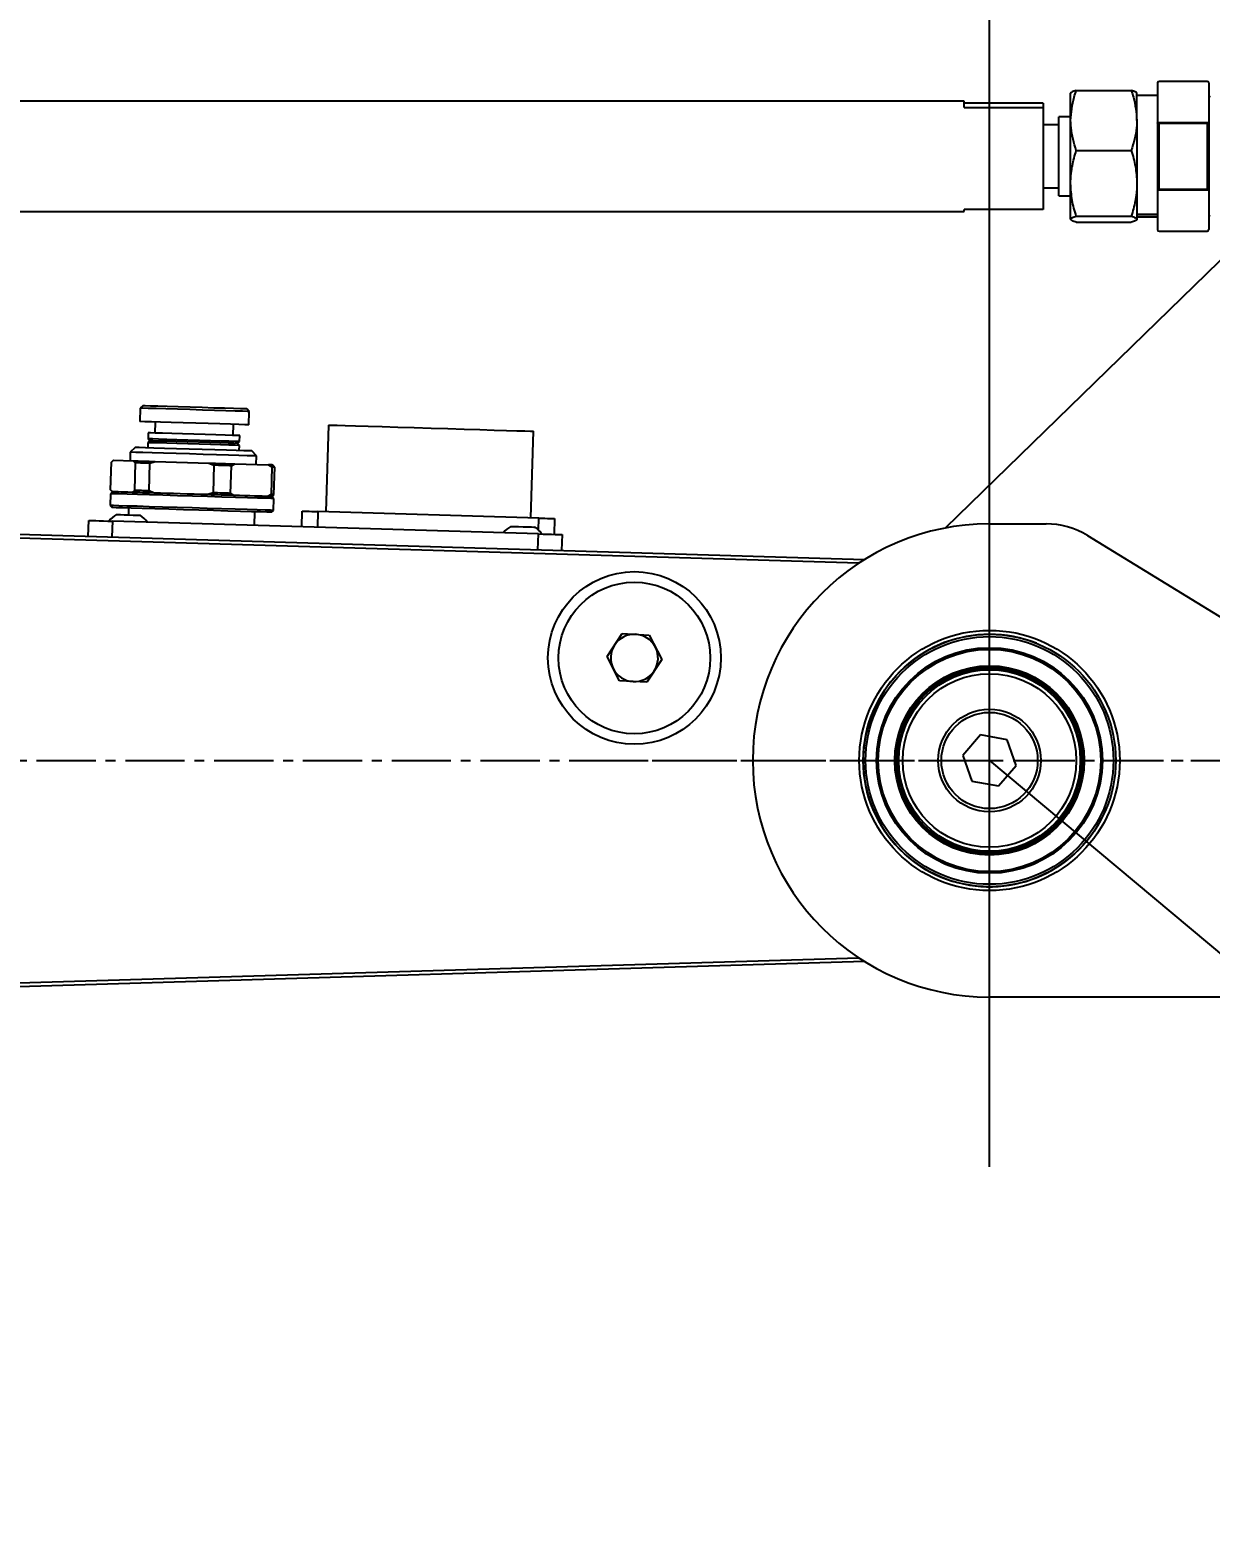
# Model space of a CAD drawing. Header units: millimetres. Extents: x 415 to 2018, y 500 to 823.
# Drawn here: x 1706.35 to 1721.31, y 769.75 to 788.56 of the extents above; entities that cross this region are included whole.
import ezdxf

# ---------------------------------------------------------------- set-up
doc = ezdxf.new("R2010")
doc.units = ezdxf.units.MM
doc.header["$PDSIZE"] = -1
doc.linetypes.add('CENTER2', pattern=[1.125, 0.75, -0.125, 0.125, -0.125])
doc.layers.get('Defpoints').update_dxf_attribs({"lineweight": 18})
doc.dimstyles.new('ISO-25', dxfattribs={"dimtxt": 2.5, "dimasz": 2.5, "dimexe": 1.25, "dimexo": 0.625, "dimtad": 1, "dimtoh": 1, "dimlfac": 10, "dimtxsty": 'Standard', "dimcen": 2.5, "dimadec": 0, "dimazin": 0, "dimtfac": 1, "dimtmove": 0, "dimatfit": 3, "dimfxl": 1, "dimarcsym": 0})

# ---------------------------------------------------------------- blocks, each defined once
blk = doc.blocks.new('*U26')
at = {"color": 0, "linetype": 'CENTER2'}
blk.add_line((0.8, 0), (53.811, 0), dxfattribs=at)
blk = doc.blocks.new('*U27')
at = {"color": 0, "linetype": 'CENTER2'}
for p, q in [((0, 0.33), (0, 5.15)), ((-5.15, 0), (-0.33, 0)), ((0.33, 0), (5.15, 0)), ((0, -5.15), (0, -0.33))]:
    blk.add_line(p, q, dxfattribs=at)
at = {"color": 0, "linetype": 'Continuous'}
for p, q in [((-0.165, 0), (0.165, 0)), ((0, -0.165), (0, 0.165))]:
    blk.add_line(p, q, dxfattribs=at)
blk = doc.blocks.new('*D84')
at = {"color": 0, "lineweight": -2}
for p, q in [((1668.514, 787.42), (1668.514, 804.955)), ((1718.514, 785.07), (1718.514, 804.955)), ((1671.014, 803.705), (1716.014, 803.705))]:
    blk.add_line(p, q, dxfattribs=at)
at = {"color": 0}
for points in [[(1671.014, 804.122), (1671.014, 803.288), (1668.514, 803.705)], [(1716.014, 804.122), (1716.014, 803.288), (1718.514, 803.705)]]:
    blk.add_solid(points, dxfattribs=at)
at = {"layer": 'Defpoints', "color": 0}
for p in [(1718.514, 803.705), (1668.514, 786.795), (1718.514, 784.445)]:
    blk.add_point(p, dxfattribs=at)
at = {"color": 0, "insert": (1693.227, 805.58), "char_height": 2.5, "attachment_point": 5}
blk.add_mtext('500', dxfattribs=at)
blk = doc.blocks.new('*D86')
at = {"color": 0, "lineweight": -2}
for p, q in [((1718.514, 774.77), (1718.514, 804.955)), ((1726.514, 770.74), (1726.514, 804.955)), ((1724.014, 803.705), (1721.014, 803.705))]:
    blk.add_line(p, q, dxfattribs=at)
at = {"color": 0}
for points in [[(1721.014, 804.122), (1721.014, 803.288), (1718.514, 803.705)], [(1724.014, 804.122), (1724.014, 803.288), (1726.514, 803.705)]]:
    blk.add_solid(points, dxfattribs=at)
at = {"layer": 'Defpoints', "color": 0}
for p in [(1718.514, 803.705), (1718.514, 774.145), (1726.514, 770.115)]:
    blk.add_point(p, dxfattribs=at)
at = {"color": 0, "insert": (1721.334, 805.58), "char_height": 2.5, "attachment_point": 5}
blk.add_mtext('80', dxfattribs=at)
blk = doc.blocks.new('*D91')
at = {"color": 0, "lineweight": -2}
for p, q in [((1692.477, 795.63), (1732.385, 814.239)), ((1722.95, 779.295), (1740.132, 779.295))]:
    blk.add_line(p, q, dxfattribs=at)
blk.add_arc((1657.447, 779.295), 81.435, 1.75901, 23.24099, dxfattribs=at)
at = {"color": 0}
for points in [[(1731.894, 811.259), (1732.654, 811.599), (1731.252, 813.711)], [(1739.261, 781.801), (1738.427, 781.788), (1738.882, 779.295)]]:
    blk.add_solid(points, dxfattribs=at)
at = {"layer": 'Defpoints', "color": 0}
for p in [(1691.911, 795.365), (1738.022, 791.097), (1669.314, 779.295), (1722.325, 779.295), (1646.595, 774.235)]:
    blk.add_point(p, dxfattribs=at)
at = {"color": 0, "insert": (1738.782, 797.326), "char_height": 2.5, "attachment_point": 5, "rotation": 282.5}
blk.add_mtext('25°', dxfattribs=at)
blk = doc.blocks.new('*D92')
at = {"color": 0, "lineweight": -2}
blk.add_arc((1668.514, 729.295), 22.845, 19.2733, 83.7267, dxfattribs=at)
at = {"color": 0}
for points in [[(1670.988, 751.587), (1671.033, 752.419), (1668.514, 752.139)], [(1690.479, 736.951), (1689.678, 736.719), (1690.773, 734.434)]]:
    blk.add_solid(points, dxfattribs=at)
at = {"layer": 'Defpoints', "color": 0}
for p in [(1668.514, 778.495), (1686.351, 743.568), (1717.233, 740.542), (1668.514, 732.279), (1668.514, 729.295)]:
    blk.add_point(p, dxfattribs=at)
at = {"color": 0, "insert": (1683.902, 748.641), "char_height": 2.5, "attachment_point": 5, "rotation": 321.5}
blk.add_mtext('77°', dxfattribs=at)
blk = doc.blocks.new('*D124')
at = {"color": 1, "lineweight": -3}
blk.add_arc((1685.492, 779.295), 10.058, 265.5225, 10.7222, dxfattribs=at)
at = {"color": 1}
for points in [[(1695.771, 781.294), (1694.978, 781.038), (1694.608, 783.546)], [(1684.791, 769.675), (1684.623, 768.859), (1682.258, 769.771)]]:
    blk.add_solid(points, dxfattribs=at)
at = {"layer": 'Defpoints', "color": 0}
for p in [(1730.807, 800.426), (1685.492, 779.295), (1685.492, 779.295), (1689.21, 769.949), (1668.514, 729.295)]:
    blk.add_point(p, dxfattribs=at)
at = {"color": 1, "insert": (1691.585, 773.832), "char_height": 2.5, "attachment_point": 5, "rotation": 48.1224}
blk.add_mtext('134%%d', dxfattribs=at)
blk = doc.blocks.new('*D127')
at = {"color": 1, "lineweight": -3}
blk.add_arc((1668.514, 729.295), 31.752, 4.5124, 66.7323, dxfattribs=at)
at = {"color": 1}
for points in [[(1681.206, 758.853), (1680.907, 758.075), (1678.723, 759.36)], [(1699.751, 731.776), (1700.584, 731.809), (1700.266, 729.295)]]:
    blk.add_solid(points, dxfattribs=at)
at = {"layer": 'Defpoints', "color": 0}
for p in [(1685.492, 779.295), (1698.833, 738.724), (1668.514, 729.295), (1668.514, 729.295), (1747.729, 729.295)]:
    blk.add_point(p, dxfattribs=at)
at = {"color": 1, "insert": (1695.848, 748.88), "char_height": 2.5, "attachment_point": 5, "rotation": 305.6224}
blk.add_mtext('71%%d', dxfattribs=at)

msp = doc.modelspace()

# ---------------------------------------------------------------- linework, layer by layer
at = {"color": 161, "linetype": 'Continuous', "lineweight": 25, "true_color": 0x67adff}
for p, q in [((1717.9569, 782.2426), (1723.895, 788.0295)), ((1719.6134, 787.7893), (1720.3105, 787.7893)), ((1721.2719, 787.9052), (1720.6619, 787.9052)), ((1718.1919, 787.6552), (1681.6919, 787.6552)), ((1718.1919, 787.5731), (1718.1919, 787.6552)), ((1719.1919, 787.6297), (1718.1919, 787.6297)), ((1719.1919, 787.6297), (1719.1919, 787.5731)), ((1719.5419, 787.4089), (1719.5419, 787.7542)), ((1720.3819, 787.4089), (1720.3819, 787.7542)), ((1720.6419, 787.7238), (1720.3819, 787.7238)), ((1718.1919, 787.5731), (1719.1919, 787.5731)), ((1719.1919, 787.5731), (1719.1919, 786.2808)), ((1719.5419, 787.4552), (1719.3919, 787.4552)), ((1719.3919, 786.4552), (1719.3919, 787.4552)), ((1719.5419, 786.6114), (1719.5419, 787.4089)), ((1720.3819, 787.4089), (1720.3819, 786.6114)), ((1719.3919, 787.3552), (1719.1919, 787.3552)), ((1720.6619, 787.3748), (1720.6419, 787.3748)), ((1720.6419, 787.3748), (1720.6419, 786.5357)), ((1720.6619, 787.3838), (1720.6619, 787.3794)), ((1720.6619, 787.3838), (1721.2719, 787.3838)), ((1720.6619, 787.3794), (1720.6619, 787.3748)), ((1720.6619, 786.5357), (1720.6619, 787.3748)), ((1720.6619, 787.3748), (1721.2719, 787.3748)), ((1721.2719, 787.3838), (1721.2719, 787.3794)), ((1721.2719, 787.3794), (1721.2719, 787.3748)), ((1721.2919, 787.3748), (1721.2719, 787.3748)), ((1721.2719, 787.3748), (1721.2719, 786.5357)), ((1721.2919, 787.3748), (1721.2919, 786.5357)), ((1719.6134, 787.0284), (1720.3105, 787.0284)), ((1719.1919, 786.5552), (1719.3919, 786.5552)), ((1719.5419, 786.1578), (1719.5419, 786.6114)), ((1720.3819, 786.6114), (1720.3819, 786.1578)), ((1720.6419, 786.5357), (1720.6619, 786.5357)), ((1720.6619, 786.5357), (1720.6619, 786.5311)), ((1721.2719, 786.5357), (1720.6619, 786.5357)), ((1720.6619, 786.5311), (1720.6619, 786.5267)), ((1721.2719, 786.5267), (1720.6619, 786.5267)), ((1721.2719, 786.5357), (1721.2919, 786.5357)), ((1721.2719, 786.5357), (1721.2719, 786.5311)), ((1721.2719, 786.5311), (1721.2719, 786.5267)), ((1719.1919, 786.2808), (1718.1919, 786.2808)), ((1718.1919, 786.2552), (1718.1919, 786.2808)), ((1719.3919, 786.4552), (1719.5419, 786.4552)), ((1681.6919, 786.2552), (1718.1919, 786.2552)), ((1719.6134, 786.1943), (1720.3105, 786.1943)), ((1719.6134, 786.1212), (1720.3105, 786.1212)), ((1720.3819, 786.2198), (1720.6419, 786.2198)), ((1720.3819, 786.1927), (1720.6419, 786.1927)), ((1720.3819, 786.1867), (1720.6419, 786.1867)), ((1720.6619, 786.0052), (1721.2719, 786.0052)), ((1707.7531, 783.7615), (1707.748, 783.5916)), ((1707.7839, 783.7906), (1707.7531, 783.7615)), ((1709.1324, 783.7202), (1709.1034, 783.7511)), ((1709.1273, 783.5503), (1709.1324, 783.7202)), ((1707.9429, 783.5858), (1707.9387, 783.4458)), ((1708.9282, 783.4162), (1708.9324, 783.5561)), ((1710.1377, 783.5477), (1710.1048, 782.4482)), ((1712.7036, 782.3703), (1712.7366, 783.4698)), ((1668.7537, 783.2876), (1716.9314, 781.8434)), ((1707.6894, 783.2632), (1707.6263, 783.2037)), ((1707.85, 783.3244), (1707.848, 783.2585)), ((1707.8747, 783.3477), (1707.85, 783.3244)), ((1707.8537, 783.4484), (1707.8514, 783.3724)), ((1707.8514, 783.3724), (1707.8747, 783.3477)), ((1708.9862, 783.3144), (1709.0109, 783.3377)), ((1709.0095, 783.2897), (1708.9862, 783.3144)), ((1709.0075, 783.2237), (1709.0095, 783.2897)), ((1709.0109, 783.3377), (1709.0132, 783.4136)), ((1716.8569, 781.7956), (1669.2737, 783.222)), ((1707.3775, 782.7273), (1707.388, 783.0772)), ((1707.388, 783.0772), (1707.4135, 783.1014)), ((1707.4131, 783.1014), (1707.4022, 783.0911)), ((1707.4131, 783.1014), (1707.4135, 783.1014)), ((1707.4135, 783.1014), (1707.6641, 783.0939)), ((1707.6263, 783.2037), (1707.623, 783.0951)), ((1707.6641, 783.0939), (1707.6881, 783.0682)), ((1707.8746, 783.0626), (1707.9423, 783.0856)), ((1707.9423, 783.0856), (1708.6203, 783.0652)), ((1709.2256, 783.1558), (1709.1661, 783.219)), ((1709.2223, 783.0472), (1709.2256, 783.1558)), ((1707.6881, 783.0682), (1707.6776, 782.7183)), ((1707.8641, 782.7127), (1707.8746, 783.0626)), ((1708.6203, 783.0652), (1708.6866, 783.0382)), ((1708.6866, 783.0382), (1708.6761, 782.6884)), ((1708.898, 782.6817), (1708.9085, 783.0316)), ((1708.9085, 783.0316), (1708.9515, 783.0553)), ((1708.9515, 783.0553), (1709.3789, 783.0425)), ((1709.3789, 783.0425), (1709.4204, 783.0162)), ((1709.4204, 783.0162), (1709.4099, 782.6664)), ((1709.4425, 783.03), (1709.4322, 783.0409)), ((1709.4559, 783.0152), (1709.4423, 783.0297)), ((1709.4454, 782.6653), (1709.4559, 783.0152)), ((1707.4011, 782.7016), (1707.3754, 782.6774)), ((1707.4015, 782.7016), (1707.3775, 782.7273)), ((1707.3909, 782.7125), (1707.4011, 782.7016)), ((1707.4015, 782.7016), (1707.4011, 782.7016)), ((1707.6776, 782.7183), (1707.6521, 782.6941)), ((1707.9304, 782.6857), (1707.8641, 782.7127)), ((1707.3754, 782.6774), (1707.3709, 782.5274)), ((1707.3709, 782.5274), (1707.3951, 782.5017)), ((1708.6761, 782.6884), (1708.6083, 782.6654)), ((1708.9395, 782.6555), (1708.898, 782.6817)), ((1709.4099, 782.6664), (1709.3669, 782.6427)), ((1709.4202, 782.6411), (1709.3669, 782.6427)), ((1709.4202, 782.6411), (1709.4312, 782.6514)), ((1709.4445, 782.6153), (1709.4202, 782.6411)), ((1709.431, 782.6516), (1709.4454, 782.6653)), ((1709.44, 782.4654), (1709.4445, 782.6153)), ((1707.0941, 782.1383), (1707.1001, 782.3382)), ((1707.4, 782.3292), (1707.394, 782.1293)), ((1712.7976, 782.1674), (1707.4, 782.3292)), ((1707.6051, 782.4954), (1707.6024, 782.4085)), ((1709.1992, 782.2753), (1709.2043, 782.4475)), ((1709.4142, 782.4412), (1709.44, 782.4654)), ((1709.7989, 782.2573), (1709.8049, 782.4572)), ((1710.0048, 782.4512), (1709.9988, 782.2513)), ((1712.8035, 782.3673), (1710.0048, 782.4512)), ((1712.799, 782.2163), (1712.8035, 782.3673)), ((1713.0035, 782.3613), (1712.9975, 782.1614)), ((1712.7916, 781.9675), (1712.7976, 782.1674)), ((1713.0974, 782.1584), (1713.0914, 781.9585)), ((1718.514, 782.2948), (1719.2314, 782.2948)), ((1719.7549, 782.1469), (1722.2992, 780.5839)), ((1713.6682, 780.6136), (1713.8574, 780.9038)), ((1713.8574, 780.9038), (1714.2033, 780.8849)), ((1714.2033, 780.8849), (1714.3599, 780.576)), ((1713.8248, 780.3047), (1713.6682, 780.6136)), ((1714.3599, 780.576), (1714.1707, 780.2858)), ((1714.1707, 780.2858), (1713.8248, 780.3047)), ((1718.3992, 779.618), (1718.1767, 779.357)), ((1718.7365, 779.5558), (1718.3992, 779.618)), ((1718.8514, 779.2326), (1718.7365, 779.5558)), ((1718.1767, 779.357), (1718.2916, 779.0338)), ((1718.6289, 778.9716), (1718.8514, 779.2326)), ((1718.2916, 779.0338), (1718.6289, 778.9716)), ((1672.6674, 775.4693), (1716.8569, 776.794)), ((1716.9314, 776.7462), (1672.6694, 775.4194)), ((1729.0141, 776.2948), (1718.514, 776.2948))]:
    msp.add_line(p, q, dxfattribs=at)
msp.add_line((1718.514, 779.2948), (1726.5141, 772.5948))
at = {"color": 161, "linetype": 'Continuous', "lineweight": 25, "true_color": 0x67adff, "flags": 128}
for points in [[(1720.6419, 787.3748), (1720.6423, 787.3765), (1720.6434, 787.3782), (1720.6453, 787.3798), (1720.6478, 787.3811), (1720.6508, 787.3823), (1720.6543, 787.3831), (1720.658, 787.3836), (1720.6619, 787.3838)], [(1721.2719, 787.3838), (1721.2758, 787.3836), (1721.2796, 787.3831), (1721.283, 787.3823), (1721.2861, 787.3811), (1721.2886, 787.3798), (1721.2904, 787.3782), (1721.2915, 787.3765), (1721.2919, 787.3748)], [(1720.6619, 786.5267), (1720.658, 786.5269), (1720.6543, 786.5274), (1720.6508, 786.5282), (1720.6478, 786.5293), (1720.6453, 786.5307), (1720.6434, 786.5323), (1720.6423, 786.534), (1720.6419, 786.5357)], [(1721.2919, 786.5357), (1721.2915, 786.534), (1721.2904, 786.5323), (1721.2886, 786.5307), (1721.2861, 786.5293), (1721.283, 786.5282), (1721.2796, 786.5274), (1721.2758, 786.5269), (1721.2719, 786.5267)], [(1708.6948, 783.7333), (1708.54, 783.7379), (1708.3799, 783.7427), (1708.2232, 783.7474), (1708.0783, 783.7518), (1707.9531, 783.7555), (1707.8543, 783.7585), (1707.7872, 783.7605), (1707.7554, 783.7615), (1707.7531, 783.7615)], [(1708.6848, 783.7636), (1708.5367, 783.7681), (1708.3835, 783.7727), (1708.2336, 783.7771), (1708.0951, 783.7813), (1707.9753, 783.7849), (1707.8808, 783.7877), (1707.8166, 783.7896), (1707.7862, 783.7906), (1707.7839, 783.7906)], [(1709.1034, 783.7511), (1709.103, 783.7511), (1709.0802, 783.7518), (1709.0231, 783.7535), (1708.9347, 783.7561), (1708.8199, 783.7596), (1708.6848, 783.7636)], [(1709.1324, 783.7202), (1709.1321, 783.7202), (1709.1082, 783.7209), (1709.0485, 783.7227), (1708.9561, 783.7255), (1708.8361, 783.7291), (1708.6948, 783.7333)], [(1709.1273, 783.5503), (1709.1197, 783.5505), (1709.0776, 783.5518), (1709.001, 783.5541), (1708.8941, 783.5573), (1708.7626, 783.5612), (1708.6135, 783.5657), (1708.455, 783.5704), (1708.2955, 783.5752), (1708.1437, 783.5798), (1708.0077, 783.5838), (1707.895, 783.5872), (1707.8114, 783.5897), (1707.7617, 783.5912), (1707.748, 783.5916)], [(1710.1377, 783.5477), (1710.1422, 783.5476), (1710.1775, 783.5465), (1710.2472, 783.5444), (1710.3493, 783.5414), (1710.4811, 783.5374), (1710.639, 783.5327), (1710.8187, 783.5273), (1711.0152, 783.5214), (1711.2233, 783.5152), (1711.4371, 783.5087)], [(1711.4371, 783.5087), (1711.651, 783.5023), (1711.8591, 783.4961), (1712.0556, 783.4902), (1712.2353, 783.4848), (1712.3932, 783.4801), (1712.525, 783.4761), (1712.6271, 783.4731), (1712.6968, 783.471), (1712.7321, 783.4699), (1712.7366, 783.4698)], [(1708.6976, 783.233), (1708.5379, 783.2378), (1708.3727, 783.2427), (1708.2103, 783.2476), (1708.0587, 783.2521), (1707.9257, 783.2561), (1707.8178, 783.2594), (1707.7405, 783.2617), (1707.6977, 783.263), (1707.6894, 783.2632)], [(1708.6416, 783.3007), (1708.5008, 783.3049), (1708.3555, 783.3093), (1708.2148, 783.3135), (1708.0877, 783.3173), (1707.982, 783.3205), (1707.9045, 783.3228), (1707.86, 783.3241), (1707.85, 783.3244)], [(1708.6431, 783.3487), (1708.5022, 783.3529), (1708.3569, 783.3573), (1708.2162, 783.3615), (1708.0891, 783.3653), (1707.9834, 783.3685), (1707.9059, 783.3708), (1707.8614, 783.3721), (1707.8514, 783.3724)], [(1709.0132, 783.4136), (1709.012, 783.4137), (1708.9843, 783.4145), (1708.9221, 783.4164), (1708.8291, 783.4191), (1708.7113, 783.4227), (1708.5761, 783.4267), (1708.4318, 783.4311), (1708.2877, 783.4354), (1708.1527, 783.4394), (1708.0354, 783.4429), (1707.9431, 783.4457), (1707.8816, 783.4475), (1707.8548, 783.4483), (1707.8537, 783.4484)], [(1708.6336, 783.325), (1708.4928, 783.3292), (1708.3477, 783.3335), (1708.2083, 783.3377), (1708.084, 783.3414), (1707.9834, 783.3444), (1707.9132, 783.3466), (1707.8782, 783.3476), (1707.8747, 783.3477)], [(1708.9862, 783.3144), (1708.98, 783.3146), (1708.9399, 783.3158), (1708.865, 783.318), (1708.7606, 783.3212), (1708.6336, 783.325)], [(1709.0095, 783.2897), (1708.9989, 783.29), (1708.9536, 783.2914), (1708.8754, 783.2937), (1708.7692, 783.2969), (1708.6416, 783.3007)], [(1709.0109, 783.3377), (1709.0003, 783.338), (1708.955, 783.3393), (1708.8768, 783.3417), (1708.7706, 783.3449), (1708.6431, 783.3487)], [(1708.7182, 783.171), (1708.5514, 783.176), (1708.3787, 783.1812), (1708.2082, 783.1863), (1708.0478, 783.1911), (1707.9052, 783.1954), (1707.7869, 783.1989), (1707.6985, 783.2016), (1707.6441, 783.2032), (1707.6263, 783.2037)], [(1707.6641, 783.0939), (1707.6943, 783.093), (1707.726, 783.0921), (1707.759, 783.0911), (1707.7934, 783.09), (1707.8289, 783.089), (1707.8657, 783.0879), (1707.9035, 783.0867), (1707.9423, 783.0856)], [(1709.1661, 783.219), (1709.164, 783.219), (1709.1333, 783.2199), (1709.0672, 783.2219), (1708.9691, 783.2249), (1708.8438, 783.2286), (1708.6976, 783.233)], [(1709.2256, 783.1558), (1709.2204, 783.1559), (1709.1824, 783.1571), (1709.109, 783.1593), (1709.0037, 783.1624), (1708.8714, 783.1664), (1708.7182, 783.171)], [(1707.8746, 783.0626), (1707.8494, 783.0633), (1707.8248, 783.0641), (1707.8007, 783.0648), (1707.777, 783.0655), (1707.754, 783.0662), (1707.7314, 783.0669), (1707.7095, 783.0675), (1707.6881, 783.0682)], [(1708.6203, 783.0652), (1708.6639, 783.0639), (1708.7071, 783.0626), (1708.7497, 783.0614), (1708.7917, 783.0601), (1708.8329, 783.0589), (1708.8733, 783.0577), (1708.9129, 783.0565), (1708.9515, 783.0553)], [(1708.9085, 783.0316), (1708.8819, 783.0324), (1708.855, 783.0332), (1708.8277, 783.034), (1708.8, 783.0348), (1708.7721, 783.0357), (1708.7438, 783.0365), (1708.7153, 783.0374), (1708.6866, 783.0382)], [(1709.4559, 783.0152), (1709.4544, 783.0152), (1709.4521, 783.0153), (1709.449, 783.0154), (1709.4449, 783.0155), (1709.4401, 783.0157), (1709.4343, 783.0158), (1709.4278, 783.016), (1709.4204, 783.0162)], [(1707.6521, 782.6941), (1707.5973, 782.6957), (1707.5486, 782.6972), (1707.5064, 782.6985), (1707.471, 782.6995), (1707.4426, 782.7004), (1707.4215, 782.701), (1707.4077, 782.7014), (1707.4015, 782.7016)], [(1707.8641, 782.7127), (1707.839, 782.7135), (1707.8143, 782.7142), (1707.7902, 782.715), (1707.7666, 782.7157), (1707.7435, 782.7164), (1707.7209, 782.717), (1707.699, 782.7177), (1707.6776, 782.7183)], [(1708.7836, 782.4851), (1708.6002, 782.4906), (1708.4102, 782.4963), (1708.22, 782.502), (1708.0361, 782.5075), (1707.8649, 782.5126), (1707.712, 782.5172), (1707.5827, 782.5211), (1707.4815, 782.5241), (1707.4117, 782.5262), (1707.3758, 782.5273), (1707.3709, 782.5274)], [(1708.7881, 782.635), (1708.6047, 782.6405), (1708.4147, 782.6462), (1708.2245, 782.6519), (1708.0406, 782.6574), (1707.8693, 782.6626), (1707.7165, 782.6671), (1707.5872, 782.671), (1707.486, 782.674), (1707.4162, 782.6761), (1707.3803, 782.6772), (1707.3754, 782.6774)], [(1707.9304, 782.6857), (1707.8915, 782.6869), (1707.8537, 782.688), (1707.8169, 782.6891), (1707.7814, 782.6902), (1707.747, 782.6912), (1707.714, 782.6922), (1707.6823, 782.6932), (1707.6521, 782.6941)], [(1708.6083, 782.6654), (1708.5219, 782.668), (1708.4347, 782.6706), (1708.3473, 782.6732), (1708.2604, 782.6758), (1708.1746, 782.6784), (1708.0906, 782.6809), (1708.009, 782.6834), (1707.9304, 782.6857)], [(1708.9395, 782.6555), (1708.9009, 782.6566), (1708.8614, 782.6578), (1708.8209, 782.659), (1708.7797, 782.6603), (1708.7377, 782.6615), (1708.6951, 782.6628), (1708.6519, 782.6641), (1708.6083, 782.6654)], [(1708.898, 782.6817), (1708.8714, 782.6825), (1708.8445, 782.6833), (1708.8172, 782.6842), (1708.7896, 782.685), (1708.7616, 782.6858), (1708.7334, 782.6867), (1708.7048, 782.6875), (1708.6761, 782.6884)], [(1709.4445, 782.6153), (1709.4405, 782.6155), (1709.4063, 782.6165), (1709.3381, 782.6185), (1709.2384, 782.6215), (1709.1104, 782.6254), (1708.9586, 782.6299), (1708.7881, 782.635)], [(1709.3669, 782.6427), (1709.3353, 782.6436), (1709.2967, 782.6448), (1709.2516, 782.6461), (1709.2001, 782.6477), (1709.1427, 782.6494), (1709.0798, 782.6513), (1709.0119, 782.6533), (1708.9395, 782.6555)], [(1709.4454, 782.6653), (1709.4439, 782.6654), (1709.4416, 782.6654), (1709.4385, 782.6655), (1709.4344, 782.6657), (1709.4296, 782.6658), (1709.4238, 782.666), (1709.4173, 782.6662), (1709.4099, 782.6664)], [(1707.1001, 782.3382), (1707.1059, 782.338), (1707.1229, 782.3375), (1707.1507, 782.3367), (1707.1879, 782.3355), (1707.2334, 782.3342), (1707.2852, 782.3326), (1707.3415, 782.3309), (1707.4, 782.3292)], [(1709.4142, 782.4412), (1709.403, 782.4415), (1709.3565, 782.4429), (1709.2756, 782.4453), (1709.1633, 782.4487), (1709.0235, 782.4529), (1708.8613, 782.4577), (1708.6827, 782.4631), (1708.494, 782.4688), (1708.3021, 782.4745), (1708.1139, 782.4801), (1707.9362, 782.4855), (1707.7754, 782.4903), (1707.6374, 782.4944), (1707.5271, 782.4977), (1707.4485, 782.5001), (1707.4045, 782.5014), (1707.3951, 782.5017)], [(1707.4525, 782.413), (1707.4526, 782.413), (1707.466, 782.4126), (1707.5002, 782.4116), (1707.5499, 782.4101), (1707.6076, 782.4083), (1707.6646, 782.4066), (1707.7121, 782.4052)], [(1707.7121, 782.4052), (1707.7429, 782.4043), (1707.7524, 782.404)], [(1709.44, 782.4654), (1709.436, 782.4655), (1709.4018, 782.4666), (1709.3336, 782.4686), (1709.2339, 782.4716), (1709.1059, 782.4754), (1708.9541, 782.48), (1708.7836, 782.4851)], [(1709.8049, 782.4572), (1709.8087, 782.4571), (1709.8201, 782.4567), (1709.8386, 782.4562), (1709.8634, 782.4554), (1709.8937, 782.4545), (1709.9283, 782.4535), (1709.9658, 782.4524), (1710.0048, 782.4512)], [(1712.8035, 782.3673), (1712.8426, 782.3661), (1712.8801, 782.365), (1712.9146, 782.364), (1712.9449, 782.3631), (1712.9698, 782.3623), (1712.9882, 782.3618), (1712.9996, 782.3614), (1713.0035, 782.3613)], [(1712.4503, 782.2629), (1712.4504, 782.2629), (1712.4637, 782.2625), (1712.4979, 782.2615), (1712.5476, 782.26), (1712.6054, 782.2582), (1712.6623, 782.2565), (1712.7098, 782.2551)], [(1712.7098, 782.2551), (1712.7406, 782.2542), (1712.7501, 782.2539)], [(1712.7976, 782.1674), (1712.8561, 782.1656), (1712.9123, 782.1639), (1712.9642, 782.1624), (1713.0096, 782.161), (1713.0469, 782.1599), (1713.0746, 782.1591), (1713.0917, 782.1586), (1713.0974, 782.1584)]]:
    msp.add_lwpolyline(points, dxfattribs=at)
at = {"color": 161, "linetype": 'Continuous', "lineweight": 25, "true_color": 0x67adff}
for centre, radius in [((1714.014, 780.5948), 1.095), ((1714.014, 780.5948), 0.961), ((1718.514, 779.2948), 1.65), ((1718.514, 779.2948), 1.6), ((1718.514, 779.2948), 1.57), ((1718.514, 779.2948), 1.43), ((1718.514, 779.2948), 1.4088), ((1718.514, 779.2948), 1.2), ((1718.514, 779.2948), 1.1912), ((1718.514, 779.2948), 1.17), ((1718.514, 779.2948), 1.15), ((1718.514, 779.2948), 1.1), ((1718.514, 779.2948), 0.65), ((1718.514, 779.2948), 0.61)]:
    msp.add_circle(centre, radius, dxfattribs=at)
for centre, radius, start, end in [((1720.6619, 787.8852), 0.02, 90, 180), ((1721.2719, 787.8852), 0.02, 0, 90), ((1721.3119, 787.7252), 0.02, 180, 270), ((1721.3119, 786.1852), 0.02, 90, 180), ((1720.6619, 786.0252), 0.02, 180, 270), ((1721.2719, 786.0252), 0.02, 270, 0), ((1709.1899, 775.8641), 7.1809, 88.0662, 88.49223), ((1707.5946, 782.1482), 0.3006, 118.22127, 142.64953), ((1707.5946, 782.1482), 0.3006, 33.91632, 58.34459), ((1712.5924, 781.9981), 0.3006, 118.22127, 142.58091), ((1712.5924, 781.9981), 0.3006, 33.98494, 58.34459), ((1718.514, 779.2948), 3, 90, 180), ((1719.2314, 781.2948), 1, 58.43819, 90), ((1714.014, 780.5948), 0.3, 86.88683, 146.88683), ((1714.014, 780.5948), 0.3, 26.88683, 86.88683), ((1718.514, 779.2948), 1.6, 90, 338.18921), ((1718.514, 779.2948), 1.6, 68.18921, 90), ((1714.014, 780.5948), 0.3, 146.88683, 206.88683), ((1714.014, 780.5948), 0.3, 326.88683, 26.88683), ((1714.014, 780.5948), 0.3, 206.88683, 266.88683), ((1714.014, 780.5948), 0.3, 266.88683, 326.88683), ((1718.514, 779.2948), 3, 180, 270)]:
    msp.add_arc(centre, radius, start, end, dxfattribs=at)
for points, knots in [([(1719.5419, 787.4089), (1719.5505, 787.5082), (1719.5617, 787.637), (1719.6038, 787.7609), (1719.6134, 787.7893)], [0, 0, 0, 0, 0.7711578, 1, 1, 1, 1]), ([(1719.6134, 787.7893), (1719.5934, 787.7834), (1719.5531, 787.7714), (1719.5457, 787.759), (1719.5419, 787.7527)], [0, 0, 0, 0, 0.4954588, 1, 1, 1, 1]), ([(1720.3105, 787.7893), (1720.3201, 787.7609), (1720.3621, 787.637), (1720.3733, 787.5082), (1720.3819, 787.4089)], [0, 0, 0, 0, 0.2288393, 1, 1, 1, 1]), ([(1720.3819, 787.7527), (1720.3818, 787.7536), (1720.3812, 787.7602), (1720.3656, 787.7725), (1720.329, 787.7837), (1720.3105, 787.7893)], [0, 0, 0, 0, 0.0700856, 0.5307828, 1, 1, 1, 1]), ([(1720.6419, 787.8852), (1720.6419, 787.8787), (1720.6419, 787.8653), (1720.6419, 787.7567), (1720.6419, 787.5932), (1720.6419, 787.4467), (1720.6419, 787.3748)], [0, 0, 0, 0, 0.2451885, 0.5000005, 0.7548122, 1, 1, 1, 1]), ([(1721.2919, 787.8852), (1721.2919, 787.8787), (1721.2919, 787.8653), (1721.2919, 787.7567), (1721.2919, 787.5932), (1721.2919, 787.4467), (1721.2919, 787.3748)], [0, 0, 0, 0, 0.2451885, 0.5000005, 0.7548122, 1, 1, 1, 1]), ([(1719.6134, 787.0284), (1719.5846, 787.123), (1719.5464, 787.2484), (1719.5428, 787.3772), (1719.5419, 787.4089)], [0, 0, 0, 0, 0.7540967, 1, 1, 1, 1]), ([(1720.3819, 787.4089), (1720.381, 787.3772), (1720.3774, 787.2484), (1720.3393, 787.123), (1720.3105, 787.0284)], [0, 0, 0, 0, 0.2459043, 1, 1, 1, 1]), ([(1719.5419, 786.6114), (1719.542, 786.6212), (1719.5427, 786.6961), (1719.5583, 786.8372), (1719.5949, 786.9643), (1719.6134, 787.0284)], [0, 0, 0, 0, 0.0700838, 0.5307777, 1, 1, 1, 1]), ([(1720.3105, 787.0284), (1720.3304, 786.9607), (1720.3707, 786.824), (1720.3782, 786.6827), (1720.3819, 786.6114)], [0, 0, 0, 0, 0.4954588, 1, 1, 1, 1]), ([(1719.6134, 786.1943), (1719.5934, 786.2621), (1719.5531, 786.3988), (1719.5457, 786.5401), (1719.5419, 786.6114)], [0, 0, 0, 0, 0.4954551, 1, 1, 1, 1]), ([(1720.3819, 786.6114), (1720.3818, 786.6015), (1720.3812, 786.5266), (1720.3656, 786.3855), (1720.329, 786.2584), (1720.3105, 786.1943)], [0, 0, 0, 0, 0.0700843, 0.5307845, 1, 1, 1, 1]), ([(1720.6419, 786.5357), (1720.6419, 786.4638), (1720.6419, 786.3172), (1720.6419, 786.1538), (1720.6419, 786.0452), (1720.6419, 786.0318), (1720.6419, 786.0252)], [0, 0, 0, 0, 0.245188, 0.4999999, 0.7548121, 1, 1, 1, 1]), ([(1721.2919, 786.5357), (1721.2919, 786.4638), (1721.2919, 786.3172), (1721.2919, 786.1538), (1721.2919, 786.0452), (1721.2919, 786.0318), (1721.2919, 786.0252)], [0, 0, 0, 0, 0.245188, 0.4999999, 0.7548121, 1, 1, 1, 1]), ([(1719.5419, 786.1578), (1719.542, 786.1586), (1719.5427, 786.1652), (1719.5583, 786.1776), (1719.5949, 786.1887), (1719.6134, 786.1943)], [0, 0, 0, 0, 0.0700862, 0.5307807, 1, 1, 1, 1]), ([(1719.6134, 786.1212), (1719.5934, 786.1271), (1719.5531, 786.1391), (1719.5457, 786.1515), (1719.5419, 786.1578)], [0, 0, 0, 0, 0.4954588, 1, 1, 1, 1]), ([(1720.3105, 786.1943), (1720.3304, 786.1884), (1720.3707, 786.1764), (1720.3782, 786.164), (1720.3819, 786.1578)], [0, 0, 0, 0, 0.4954563, 1, 1, 1, 1]), ([(1720.3819, 786.1578), (1720.3818, 786.1569), (1720.3812, 786.1503), (1720.3656, 786.138), (1720.329, 786.1268), (1720.3105, 786.1212)], [0, 0, 0, 0, 0.0700856, 0.5307833, 1, 1, 1, 1])]:
    msp.add_open_spline(points, degree=3, knots=knots, dxfattribs=at)

# ---------------------------------------------------------------- block references
at = {"linetype": 'CENTER2'}
for name, p in [('*U26', (1668.514, 779.2948)), ('*U27', (1718.514, 779.2948))]:
    msp.add_blockref(name, p, dxfattribs=at)

# ---------------------------------------------------------------- dimensions: what is measured, and where the dimension line sits
for base, line1, line2, picture, middle in [((1738.0225, 791.0973), ((1669.314, 779.2948), (1722.3251, 779.2948)), ((1646.5955, 774.2345), (1691.9109, 795.3654)), '*D91', (1738.7825, 797.3264)), ((1686.351, 743.5679), ((1668.514, 729.2948), (1717.2326, 740.5424)), ((1668.514, 732.2787), (1668.514, 778.4948)), '*D92', (1683.9024, 748.6406))]:
    dim = msp.add_angular_dim_2l(base=base, line1=line1, line2=line2, dimstyle='ISO-25')
    dim.commit()
    dim.dimension.update_dxf_attribs({"geometry": picture, "text_midpoint": middle})
for p1, p2, picture, middle in [((1668.514, 786.7948), (1718.514, 784.4448), '*D84', (1693.2272, 803.7049)), ((1726.5141, 770.1148), (1718.514, 774.1448), '*D86', (1721.3338, 803.7049))]:
    dim = msp.add_linear_dim(base=(1718.514, 803.7049), p1=p1, p2=p2, dimstyle='ISO-25')
    dim.commit()
    dim.dimension.update_dxf_attribs({"geometry": picture, "text_midpoint": middle, "dimtype": 160})
for base, line1, line2, picture, middle in [((1689.2103, 769.949), ((1685.4919, 779.2948), (1668.514, 729.2948)), ((1685.4919, 779.2948), (1730.8073, 800.4257)), '*D124', (1691.585, 773.8321)), ((1698.8333, 738.7239), ((1668.514, 729.2948), (1747.7292, 729.2948)), ((1685.4919, 779.2948), (1668.514, 729.2948)), '*D127', (1695.8482, 748.8803))]:
    dim = msp.add_angular_dim_2l(base=base, line1=line1, line2=line2, dimstyle='ISO-25', override={"dimclrd": 1, "dimclre": 1, "dimclrt": 1, "dimlwd": 65533, "dimlwe": 65533})
    dim.commit()
    dim.dimension.update_dxf_attribs({"geometry": picture, "text_midpoint": middle})

doc.saveas('drawing.dxf')
